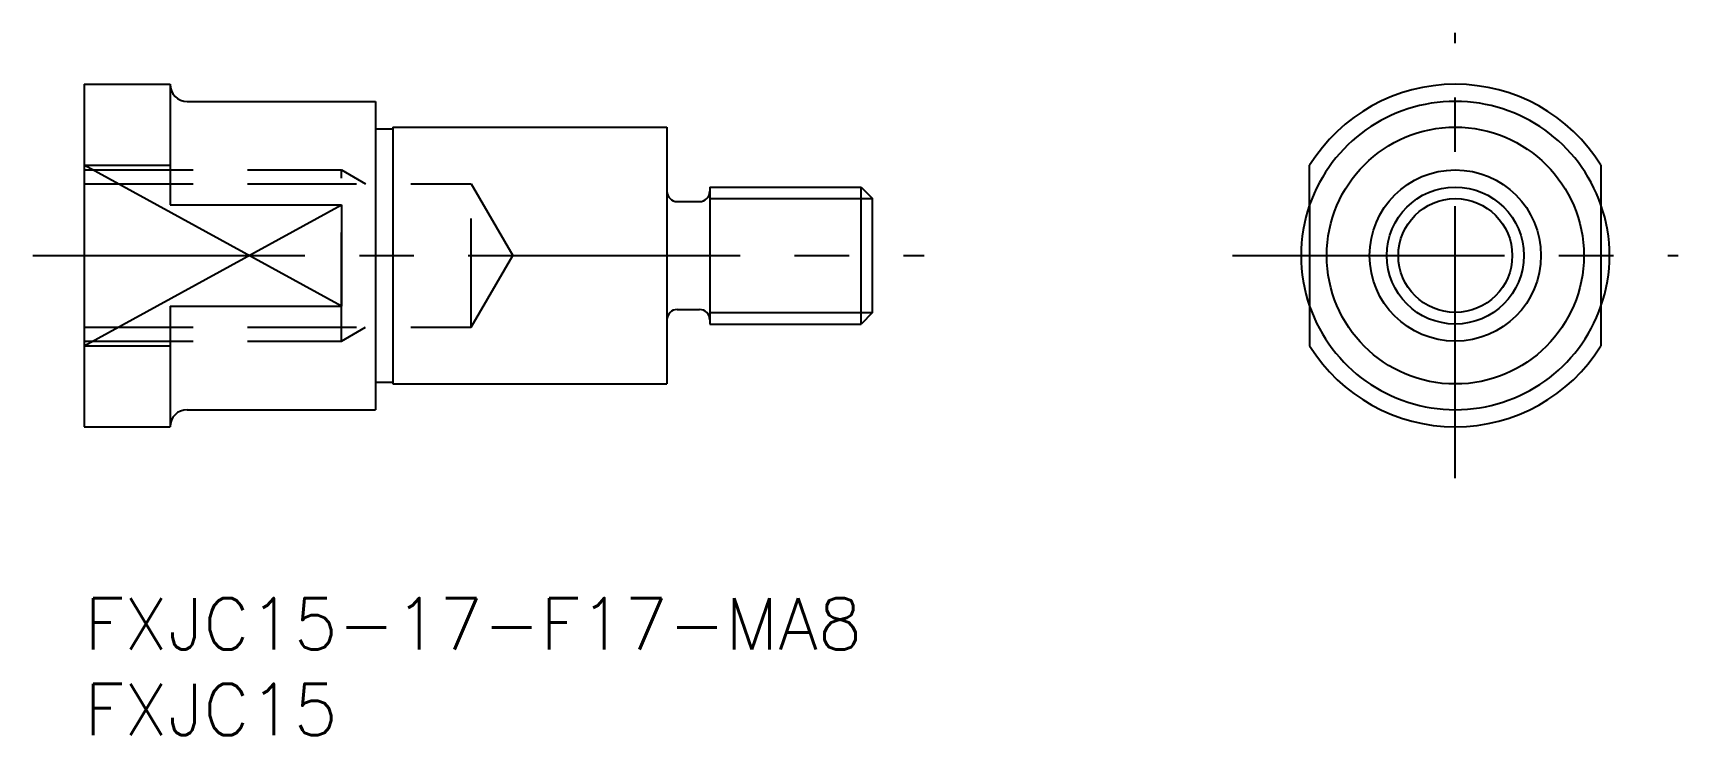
# Model space of a CAD drawing. Extents: x -3 to 93, y -8 to 33.
import ezdxf

# ---------------------------------------------------------------- set-up
doc = ezdxf.new("R2010")
doc.units = 0
doc.header["$LTSCALE"] = 0.5
doc.linetypes.add('CENTER', pattern=[50.8, 31.75, -6.35, 6.35, -6.35])
doc.linetypes.add('DASHED', pattern=[19.05, 12.7, -6.35])
for name, color, linetype in [('MSM_CENTER', 1, 'CENTER'), ('MSM_CONTINUOUS', 7, 'CONTINUOUS'), ('MSM_DASHED', 4, 'DASHED'), ('MSM_NARROW', 5, 'CONTINUOUS'), ('MSM_PART_NUMBER', 7, 'CONTINUOUS')]:
    doc.layers.add(name, color=color, linetype=linetype)
doc.styles.get("Standard").update_dxf_attribs({"font": 'txt.shx', "height": 3, "bigfont": 'bigfont.shx'})

# ---------------------------------------------------------------- blocks, each defined once
blk = doc.blocks.new('*U13')
at = {"layer": 'MSM_PART_NUMBER'}
blk.add_text('FXJC15-17-F17-MA8', height=3, dxfattribs=at).set_placement((0, -3))
blk = doc.blocks.new('*U14')
at = {"layer": 'MSM_PART_NUMBER'}
blk.add_text('FXJC15', height=3, dxfattribs=at).set_placement((0, -8))

msp = doc.modelspace()

# ---------------------------------------------------------------- linework, layer by layer
at = {"layer": 'MSM_CENTER'}
for p, q in [((80, 7), (80, 33)), ((-3, 20), (49, 20)), ((67, 20), (93, 20))]:
    msp.add_line(p, q, dxfattribs=at)
at = {"layer": 'MSM_CONTINUOUS'}
for p, q in [((0, 30), (0, 10)), ((0, 30), (5, 30)), ((5, 30), (5, 22.958)), ((6, 29), (17, 29)), ((17, 29), (17, 11)), ((17, 27.4), (18, 27.4)), ((18, 27.5), (34, 27.5)), ((18, 27.5), (18, 12.5)), ((34, 27.5), (34, 12.5)), ((0, 25.268), (5, 25.268)), ((71.5, 22.958), (71.5, 25.268)), ((88.5, 25.268), (88.5, 22.958)), ((34.6, 23.15), (35.9, 23.15)), ((36.5, 24), (45.323, 24)), ((36.5, 24), (36.5, 16)), ((45.323, 16), (45.323, 24)), ((45.323, 24), (46, 23.323)), ((46, 16.676), (46, 23.323)), ((5, 22.958), (15, 22.958)), ((15, 22.958), (15, 17.042)), ((5, 17.042), (15, 17.042)), ((5, 17.042), (5, 10)), ((34.6, 16.85), (35.9, 16.85)), ((46, 16.676), (45.323, 16)), ((71.5, 17.042), (71.5, 14.732)), ((88.5, 17.042), (88.5, 14.732)), ((36.5, 16), (45.323, 16)), ((0, 14.732), (5, 14.732)), ((17, 12.6), (18, 12.6)), ((18, 12.5), (34, 12.5)), ((6, 11), (17, 11)), ((0, 10), (5, 10))]:
    msp.add_line(p, q, dxfattribs=at)
for radius in [7.5, 5, 4]:
    msp.add_circle((80, 20), radius, dxfattribs=at)
for centre, radius, start, end in [((6, 30), 1, 180, 270), ((80, 20), 10, 31.78833, 148.21167), ((80, 20), 9, 19.18814, 160.81186), ((34.6, 23.75), 0.6, 180, 270), ((35.9, 23.75), 0.6, 270, 0), ((80, 20), 9, 160.81186, 199.18814), ((80, 20), 9, 340.81186, 19.18814), ((34.6, 16.25), 0.6, 90, 180), ((35.9, 16.25), 0.6, 0, 90), ((80, 20), 9, 199.18814, 340.81186), ((80, 20), 10, 211.78833, 328.21167), ((6, 10), 1, 90, 180)]:
    msp.add_arc(centre, radius, start, end, dxfattribs=at)
at = {"layer": 'MSM_DASHED'}
for p, q in [((0, 25), (15, 25)), ((15, 15), (15, 25)), ((15, 25), (16.406, 24.188)), ((0, 24.188), (22.582, 24.188)), ((22.582, 15.812), (22.582, 24.188)), ((22.582, 24.188), (25, 20)), ((71.5, 22.958), (71.5, 17.042)), ((88.5, 22.958), (88.5, 17.042)), ((22.582, 15.812), (25, 20)), ((0, 15.812), (22.582, 15.812)), ((15, 15), (16.406, 15.812)), ((0, 15), (15, 15))]:
    msp.add_line(p, q, dxfattribs=at)
at = {"layer": 'MSM_NARROW'}
for p, q in [((15, 17.042), (0, 25.268)), ((36.5, 23.323), (46, 23.323)), ((0, 14.732), (15, 22.958)), ((36.5, 16.676), (46, 16.676))]:
    msp.add_line(p, q, dxfattribs=at)
msp.add_circle((80, 20), 3.323, dxfattribs=at)

# ---------------------------------------------------------------- block references
at = {"layer": 'MSM_CONTINUOUS'}
for name in ['*U13', '*U14']:
    msp.add_blockref(name, (0, 0), dxfattribs=at)

doc.saveas('drawing.dxf')
